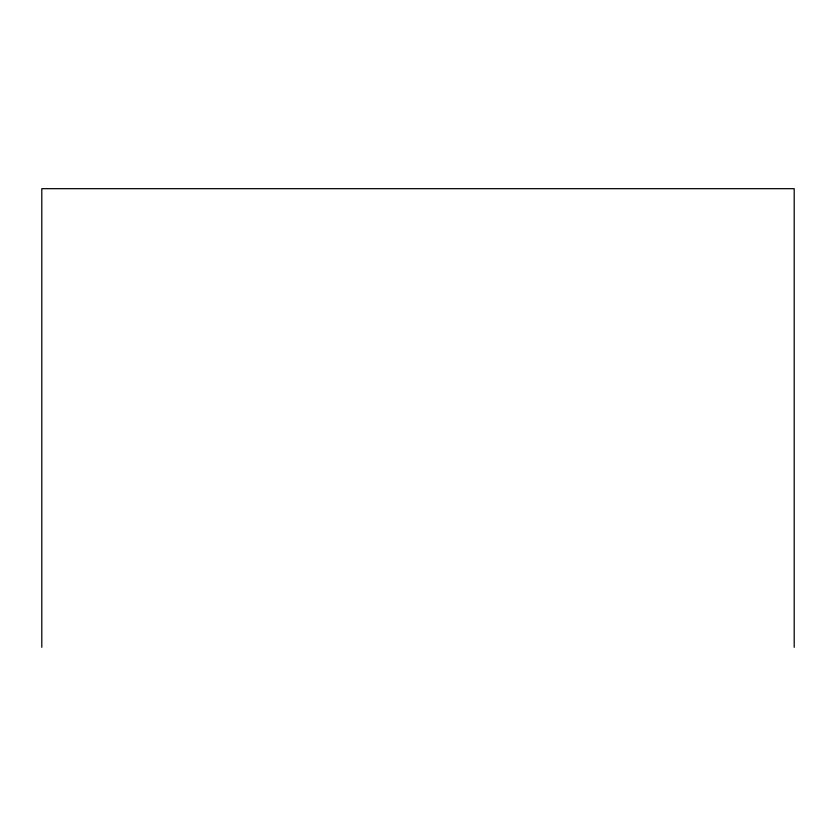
<?xml version="1.0" encoding="UTF-8"?>
<svg xmlns="http://www.w3.org/2000/svg" width="836" height="836" viewBox="0 0 836 836"><rect width="100%" height="100%" fill="white"/><g stroke="black" fill="none" stroke-linecap="round" stroke-linejoin="round"><path stroke-width="1.25" d="M794.2 647.325L794.2 188.675L41.8 188.675L41.8 647.325"/></g></svg>
